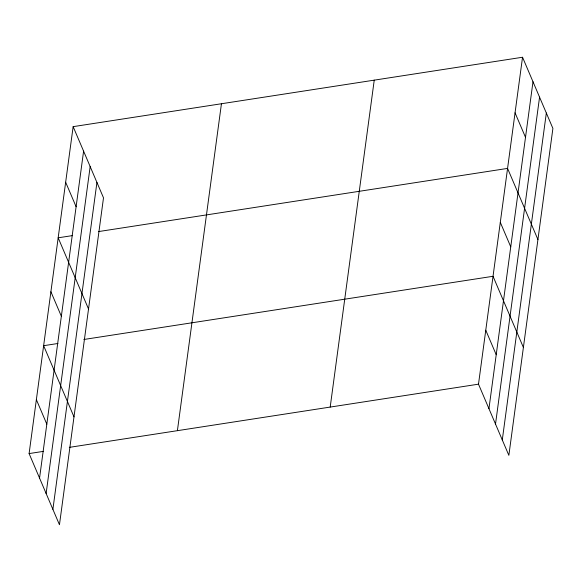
<?xml version="1.0" encoding="UTF-8"?>
<svg xmlns="http://www.w3.org/2000/svg" width="582" height="582" viewBox="0 0 582 582"><rect width="100%" height="100%" fill="white"/><g stroke="black" fill="none" stroke-linecap="round" stroke-linejoin="round"><path stroke-width="0.87" d="M73.143 126.65L103.501 197.829L59.459 524.753L29.1 453.582L73.143 126.65L522.541 57.247L552.9 128.418L508.857 455.35L478.499 384.171L522.541 57.247M39.554 478.084L83.597 151.153M46.123 493.485L90.166 166.554M52.889 509.352L96.932 182.428M177.401 430.673L221.444 103.749M330.198 407.08L374.241 80.149M488.945 408.673L532.996 81.749M495.515 424.074L539.565 97.15M502.288 439.948L546.331 113.017M72.466 235.601L58.171 237.805L88.529 308.984M98.373 231.6L507.569 168.402L537.928 239.573M57.931 343.489L43.635 345.693L73.994 416.872M83.837 339.488L493.034 276.29L523.393 347.461M29.1 453.582L43.395 451.37M69.302 447.369L478.499 384.171M515.055 112.821L525.502 137.323M500.302 222.346L510.749 246.848M485.766 330.227L496.213 354.729M65.657 182.231L76.111 206.734M50.903 291.749L61.35 316.252M36.368 399.638L46.815 424.14"/></g></svg>
